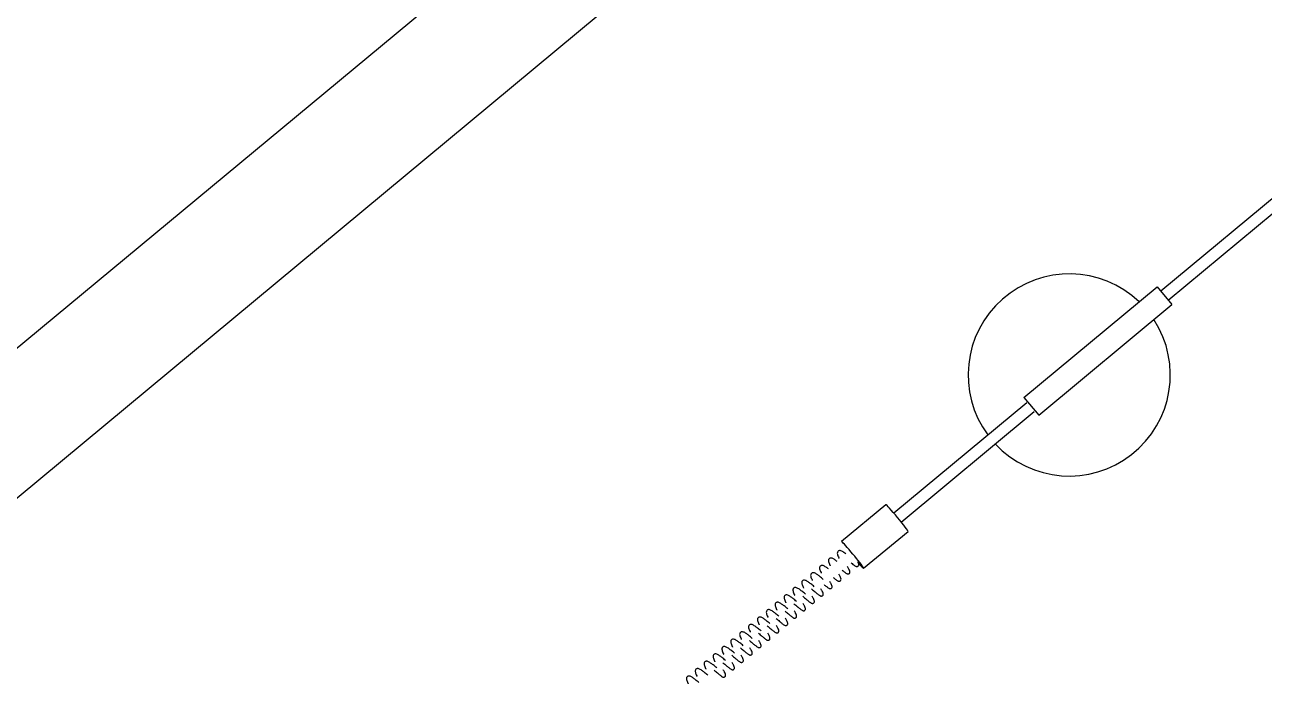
# Model space of a CAD drawing. Header units: millimetres. Extents: x 246416442 to 246896683, y 7418963194 to 7419503218.
# Drawn here: x 246845672 to 246847817, y 7419425257 to 7419426387 of the extents above; entities that cross this region are included whole.
import ezdxf

# ---------------------------------------------------------------- set-up
doc = ezdxf.new("R2010")
doc.units = ezdxf.units.MM
doc.linetypes.add('DASHED2', pattern=[9.525, 6.35, -3.175])
for name, color, linetype in [('L-ST-SHADE-SAIL', 5, 'DASHED2'), ('L-X-E-PLAY', 9, 'Continuous'), ('L-X-E-PLAY (FreeSpace)', 5, 'Continuous')]:
    doc.layers.add(name, color=color, linetype=linetype)

# ---------------------------------------------------------------- blocks, each defined once
blk = doc.blocks.new('Double Skyrider - Moduplay')
at = {"layer": 'L-X-E-PLAY', "lineweight": 25}
for p, q in [((-133058.2, -683031.3), (-133358, -683031.3)), ((-133358, -683071.3), (-133358, -683031.3)), ((-133058.2, -683071.3), (-133058.2, -683031.3)), ((-132655.8, -683021.3), (-132755.7, -683021.3)), ((-133358, -683041.3), (-152603.5, -683041.3)), ((-132757, -683041.3), (-133056, -683041.3)), ((-152603.5, -683061.3), (-133358, -683061.3)), ((-133058.2, -683071.3), (-133358, -683071.3)), ((-133056, -683061.3), (-132757, -683061.3)), ((-132755.7, -683081.3), (-132655.8, -683081.3))]:
    blk.add_line(p, q, dxfattribs=at)
for start, end in [(3.2782, 173.4309), (186.573, 356.7202)]:
    blk.add_arc((-133143.4, -683051.3), 175, start, end, dxfattribs=at)
for centre, start_param in [((-132755.7, -683051.3), 3.141593), ((-132655.8, -683051.3), 2.185019)]:
    blk.add_ellipse(centre, major_axis=(0, -30), ratio=0.04774, start_param=start_param, end_param=6.283185, dxfattribs=at)
for points, knots in [([(-132645.2, -683042.4), (-132645.4, -683040.9), (-132646.1, -683037.3), (-132646.8, -683034.3), (-132647.7, -683032.2), (-132648.6, -683031), (-132649.9, -683030.4), (-132651.4, -683030.2), (-132653.3, -683031.1), (-132654.5, -683033.4), (-132655, -683035.2), (-132655.3, -683036.5)], [0, 0, 0, 0, 0.140102, 0.373599, 0.442829, 0.521796, 0.567952, 0.613975, 0.6955, 0.832879, 1, 1, 1, 1]), ([(-132625.2, -683042.7), (-132625.4, -683041.1), (-132626.1, -683037.3), (-132626.8, -683034.3), (-132627.7, -683032.2), (-132628.6, -683031), (-132630, -683030.4), (-132631.4, -683030.2), (-132633.3, -683031.1), (-132634.5, -683033.4), (-132635.3, -683036.4), (-132635.9, -683039.5), (-132636.2, -683041.3)], [0, 0, 0, 0, 0.12569, 0.322201, 0.380465, 0.446924, 0.485768, 0.524502, 0.593113, 0.708731, 0.851121, 1, 1, 1, 1]), ([(-132605.1, -683043), (-132605.4, -683041.3), (-132606.1, -683037.4), (-132606.9, -683034.3), (-132607.7, -683032.2), (-132608.6, -683031), (-132610, -683030.4), (-132611.4, -683030.2), (-132613.4, -683031.1), (-132614.5, -683033.4), (-132615.3, -683036.4), (-132615.9, -683039.5), (-132616.2, -683041.3)], [0, 0, 0, 0, 0.133753, 0.328452, 0.386179, 0.452024, 0.490511, 0.528887, 0.596865, 0.711417, 0.852494, 1, 1, 1, 1]), ([(-132585.1, -683043.5), (-132585.4, -683041.6), (-132586.1, -683037.5), (-132586.9, -683034.3), (-132587.7, -683032.2), (-132588.7, -683031), (-132590, -683030.4), (-132591.4, -683030.2), (-132593.4, -683031.1), (-132594.6, -683033.4), (-132595.3, -683036.4), (-132595.9, -683039.5), (-132596.2, -683041.3)], [0, 0, 0, 0, 0.143182, 0.335762, 0.39286, 0.457989, 0.496057, 0.534015, 0.601253, 0.714559, 0.8541, 1, 1, 1, 1]), ([(-132563.7, -683051.3), (-132564, -683049.8), (-132564.4, -683047.4), (-132565.2, -683042.8), (-132566.1, -683037.5), (-132566.9, -683034.3), (-132567.7, -683032.2), (-132568.7, -683031), (-132570, -683030.4), (-132571.5, -683030.2), (-132573.4, -683031.1), (-132574.6, -683033.4), (-132575.4, -683036.4), (-132575.9, -683039.5), (-132576.3, -683041.3)], [0, 0, 0, 0, 0.080439, 0.15462, 0.279152, 0.441171, 0.489208, 0.544001, 0.576028, 0.607963, 0.664531, 0.759856, 0.877253, 1, 1, 1, 1]), ([(-132543.8, -683051.3), (-132544, -683049.8), (-132544.4, -683047.4), (-132545.2, -683042.8), (-132546.1, -683037.5), (-132546.9, -683034.3), (-132547.8, -683032.2), (-132548.7, -683031), (-132550.1, -683030.4), (-132551.5, -683030.2), (-132553.4, -683031.1), (-132554.6, -683033.4), (-132555.4, -683036.4), (-132556, -683039.5), (-132556.3, -683041.3)], [0, 0, 0, 0, 0.080439, 0.15462, 0.279152, 0.441171, 0.489208, 0.544001, 0.576028, 0.607963, 0.664531, 0.759856, 0.877253, 1, 1, 1, 1]), ([(-132523.8, -683051.3), (-132524, -683049.8), (-132524.5, -683047.4), (-132525.3, -683042.8), (-132526.2, -683037.5), (-132526.9, -683034.3), (-132527.8, -683032.2), (-132528.7, -683031), (-132530.1, -683030.4), (-132531.5, -683030.2), (-132533.4, -683031.1), (-132534.6, -683033.4), (-132535.4, -683036.4), (-132536, -683039.5), (-132536.3, -683041.3)], [0, 0, 0, 0, 0.0804388, 0.15462, 0.2791519, 0.4411707, 0.489208, 0.5440015, 0.5760281, 0.6079632, 0.6645312, 0.7598557, 0.8772531, 1, 1, 1, 1]), ([(-132503.8, -683051.3), (-132504.1, -683049.8), (-132504.5, -683047.4), (-132505.3, -683042.8), (-132506.2, -683037.5), (-132507, -683034.3), (-132507.8, -683032.2), (-132508.8, -683031), (-132510.1, -683030.4), (-132511.5, -683030.2), (-132513.5, -683031.1), (-132514.6, -683033.4), (-132515.4, -683036.4), (-132516, -683039.5), (-132516.3, -683041.3)], [0, 0, 0, 0, 0.080439, 0.15462, 0.279152, 0.441171, 0.489208, 0.544001, 0.576028, 0.607963, 0.664531, 0.759856, 0.877253, 1, 1, 1, 1]), ([(-132483.8, -683051.3), (-132484.1, -683049.8), (-132484.5, -683047.4), (-132485.3, -683042.8), (-132486.2, -683037.5), (-132487, -683034.3), (-132487.8, -683032.2), (-132488.8, -683031), (-132490.1, -683030.4), (-132491.6, -683030.2), (-132493.5, -683031.1), (-132494.7, -683033.4), (-132495.4, -683036.4), (-132496, -683039.5), (-132496.4, -683041.3)], [0, 0, 0, 0, 0.0804388, 0.15462, 0.2791519, 0.4411707, 0.489208, 0.5440015, 0.5760281, 0.6079632, 0.6645312, 0.7598557, 0.8772531, 1, 1, 1, 1]), ([(-132463.9, -683051.3), (-132464.1, -683049.8), (-132464.5, -683047.4), (-132465.3, -683042.8), (-132466.2, -683037.5), (-132467, -683034.3), (-132467.9, -683032.2), (-132468.8, -683031), (-132470.2, -683030.4), (-132471.6, -683030.2), (-132473.5, -683031.1), (-132474.7, -683033.4), (-132475.5, -683036.4), (-132476.1, -683039.5), (-132476.4, -683041.3)], [0, 0, 0, 0, 0.080439, 0.15462, 0.279152, 0.441171, 0.489208, 0.544001, 0.576028, 0.607963, 0.664531, 0.759856, 0.877253, 1, 1, 1, 1]), ([(-132443.9, -683051.3), (-132444.1, -683049.8), (-132444.6, -683047.4), (-132445.4, -683042.8), (-132446.3, -683037.5), (-132447, -683034.3), (-132447.9, -683032.2), (-132448.8, -683031), (-132450.2, -683030.4), (-132451.6, -683030.2), (-132453.5, -683031.1), (-132454.7, -683033.4), (-132455.5, -683036.4), (-132456.1, -683039.5), (-132456.4, -683041.3)], [0, 0, 0, 0, 0.080439, 0.15462, 0.279152, 0.441171, 0.489208, 0.544001, 0.576028, 0.607963, 0.664531, 0.759856, 0.877253, 1, 1, 1, 1]), ([(-132423.9, -683051.3), (-132424.2, -683049.8), (-132424.6, -683047.4), (-132425.4, -683042.8), (-132426.3, -683037.5), (-132427.1, -683034.3), (-132427.9, -683032.2), (-132428.9, -683031), (-132430.2, -683030.4), (-132431.6, -683030.2), (-132433.6, -683031.1), (-132434.7, -683033.4), (-132435.5, -683036.4), (-132436.1, -683039.5), (-132436.4, -683041.3)], [0, 0, 0, 0, 0.080439, 0.15462, 0.279152, 0.441171, 0.489208, 0.544001, 0.576028, 0.607963, 0.664531, 0.759856, 0.877253, 1, 1, 1, 1]), ([(-132403.9, -683051.3), (-132404.2, -683049.8), (-132404.6, -683047.4), (-132405.4, -683042.8), (-132406.3, -683037.5), (-132407.1, -683034.3), (-132407.9, -683032.2), (-132408.9, -683031), (-132410.2, -683030.4), (-132411.6, -683030.2), (-132413.6, -683031.1), (-132414.8, -683033.4), (-132415.5, -683036.4), (-132416.1, -683039.5), (-132416.5, -683041.3)], [0, 0, 0, 0, 0.080439, 0.15462, 0.279152, 0.441171, 0.489208, 0.544001, 0.576028, 0.607963, 0.664531, 0.759856, 0.877253, 1, 1, 1, 1]), ([(-132383.9, -683051.3), (-132384.2, -683049.8), (-132384.6, -683047.4), (-132385.4, -683042.8), (-132386.3, -683037.5), (-132387.1, -683034.3), (-132388, -683032.2), (-132388.9, -683031), (-132390.2, -683030.4), (-132391.7, -683030.2), (-132393.6, -683031.1), (-132394.8, -683033.4), (-132395.6, -683036.4), (-132396.2, -683039.5), (-132396.5, -683041.3)], [0, 0, 0, 0, 0.0804388, 0.15462, 0.2791519, 0.4411707, 0.489208, 0.5440015, 0.5760281, 0.6079632, 0.6645312, 0.7598557, 0.8772531, 1, 1, 1, 1]), ([(-132364, -683051.3), (-132364.2, -683049.8), (-132364.6, -683047.4), (-132365.4, -683042.8), (-132366.4, -683037.5), (-132367.1, -683034.3), (-132368, -683032.2), (-132368.9, -683031), (-132370.3, -683030.4), (-132371.7, -683030.2), (-132373.6, -683031.1), (-132374.8, -683033.4), (-132375.6, -683036.4), (-132376.2, -683039.5), (-132376.5, -683041.3)], [0, 0, 0, 0, 0.080439, 0.15462, 0.279152, 0.441171, 0.489208, 0.544001, 0.576028, 0.607963, 0.664531, 0.759856, 0.877253, 1, 1, 1, 1]), ([(-132344, -683051.3), (-132344.2, -683049.8), (-132344.7, -683047.4), (-132345.5, -683042.8), (-132346.4, -683037.5), (-132347.1, -683034.3), (-132348, -683032.2), (-132348.9, -683031), (-132350.3, -683030.4), (-132351.7, -683030.2), (-132353.7, -683031.1), (-132354.8, -683033.4), (-132355.6, -683036.4), (-132356.2, -683039.5), (-132356.5, -683041.3)], [0, 0, 0, 0, 0.080439, 0.15462, 0.279152, 0.441171, 0.489208, 0.544001, 0.576028, 0.607963, 0.664531, 0.759856, 0.877253, 1, 1, 1, 1]), ([(-132589.7, -683051.3), (-132589.5, -683052.8), (-132589, -683055.2), (-132588.1, -683059.8), (-132586.8, -683065.2), (-132585.4, -683069.1), (-132583.6, -683071.6), (-132581.4, -683072.4), (-132579.5, -683072.2), (-132577.1, -683070.7), (-132575.6, -683067.4), (-132574.5, -683063.6), (-132574.1, -683061.9), (-132574, -683061.4)], [0, 0, 0, 0, 0.0790686, 0.1521622, 0.2752956, 0.4368201, 0.5316314, 0.5842744, 0.6415454, 0.7025247, 0.8764978, 0.969875, 1, 1, 1, 1]), ([(-132569.7, -683051.3), (-132569.5, -683052.8), (-132569.1, -683055.2), (-132568.1, -683059.8), (-132566.9, -683065.2), (-132565.4, -683069.1), (-132563.6, -683071.6), (-132561.4, -683072.4), (-132559.6, -683072.2), (-132557.2, -683070.7), (-132555.6, -683067.4), (-132554.6, -683063.6), (-132554.1, -683061.9), (-132554, -683061.4)], [0, 0, 0, 0, 0.0790686, 0.1521622, 0.2752956, 0.4368201, 0.5316314, 0.5842744, 0.6415454, 0.7025247, 0.8764978, 0.969875, 1, 1, 1, 1]), ([(-132549.8, -683051.3), (-132549.5, -683052.8), (-132549.1, -683055.2), (-132548.1, -683059.8), (-132546.9, -683065.2), (-132545.5, -683069.1), (-132543.6, -683071.6), (-132541.4, -683072.4), (-132539.6, -683072.2), (-132537.2, -683070.7), (-132535.7, -683067.4), (-132534.6, -683063.6), (-132534.2, -683061.9), (-132534.1, -683061.4)], [0, 0, 0, 0, 0.0790686, 0.1521622, 0.2752956, 0.4368201, 0.5316314, 0.5842744, 0.6415454, 0.7025247, 0.8764978, 0.969875, 1, 1, 1, 1]), ([(-132529.8, -683051.3), (-132529.5, -683052.8), (-132529.1, -683055.2), (-132528.2, -683059.8), (-132526.9, -683065.2), (-132525.5, -683069.1), (-132523.6, -683071.6), (-132521.5, -683072.4), (-132519.6, -683072.2), (-132517.2, -683070.7), (-132515.7, -683067.4), (-132514.6, -683063.6), (-132514.2, -683061.9), (-132514.1, -683061.4)], [0, 0, 0, 0, 0.079069, 0.152162, 0.275296, 0.43682, 0.531631, 0.584274, 0.641545, 0.702525, 0.876498, 0.969875, 1, 1, 1, 1]), ([(-132509.8, -683051.3), (-132509.5, -683052.8), (-132509.1, -683055.2), (-132508.2, -683059.8), (-132506.9, -683065.2), (-132505.5, -683069.1), (-132503.7, -683071.6), (-132501.5, -683072.4), (-132499.6, -683072.2), (-132497.2, -683070.7), (-132495.7, -683067.4), (-132494.6, -683063.6), (-132494.2, -683061.9), (-132494.1, -683061.4)], [0, 0, 0, 0, 0.0790686, 0.1521622, 0.2752956, 0.4368201, 0.5316314, 0.5842744, 0.6415454, 0.7025247, 0.8764978, 0.969875, 1, 1, 1, 1]), ([(-132489.8, -683051.3), (-132489.6, -683052.8), (-132489.1, -683055.2), (-132488.2, -683059.8), (-132487, -683065.2), (-132485.5, -683069.1), (-132483.7, -683071.6), (-132481.5, -683072.4), (-132479.7, -683072.2), (-132477.3, -683070.7), (-132475.7, -683067.4), (-132474.7, -683063.6), (-132474.2, -683061.9), (-132474.1, -683061.4)], [0, 0, 0, 0, 0.079069, 0.152162, 0.275296, 0.43682, 0.531631, 0.584274, 0.641545, 0.702525, 0.876498, 0.969875, 1, 1, 1, 1]), ([(-132469.9, -683051.3), (-132469.6, -683052.8), (-132469.2, -683055.2), (-132468.2, -683059.8), (-132467, -683065.2), (-132465.6, -683069.1), (-132463.7, -683071.6), (-132461.5, -683072.4), (-132459.7, -683072.2), (-132457.3, -683070.7), (-132455.8, -683067.4), (-132454.7, -683063.6), (-132454.2, -683061.9), (-132454.1, -683061.4)], [0, 0, 0, 0, 0.0790686, 0.1521622, 0.2752956, 0.4368201, 0.5316314, 0.5842744, 0.6415454, 0.7025247, 0.8764978, 0.969875, 1, 1, 1, 1]), ([(-132449.9, -683051.3), (-132449.6, -683052.8), (-132449.2, -683055.2), (-132448.3, -683059.8), (-132447, -683065.2), (-132445.6, -683069.1), (-132443.7, -683071.6), (-132441.5, -683072.4), (-132439.7, -683072.2), (-132437.3, -683070.7), (-132435.8, -683067.4), (-132434.7, -683063.6), (-132434.3, -683061.9), (-132434.2, -683061.4)], [0, 0, 0, 0, 0.079069, 0.152162, 0.275296, 0.43682, 0.531631, 0.584274, 0.641545, 0.702525, 0.876498, 0.969875, 1, 1, 1, 1]), ([(-132429.9, -683051.3), (-132429.6, -683052.8), (-132429.2, -683055.2), (-132428.3, -683059.8), (-132427, -683065.2), (-132425.6, -683069.1), (-132423.7, -683071.6), (-132421.6, -683072.4), (-132419.7, -683072.2), (-132417.3, -683070.7), (-132415.8, -683067.4), (-132414.7, -683063.6), (-132414.3, -683061.9), (-132414.2, -683061.4)], [0, 0, 0, 0, 0.079069, 0.152162, 0.275296, 0.43682, 0.531631, 0.584274, 0.641545, 0.702525, 0.876498, 0.969875, 1, 1, 1, 1]), ([(-132409.9, -683051.3), (-132409.7, -683052.8), (-132409.2, -683055.2), (-132408.3, -683059.8), (-132407, -683065.2), (-132405.6, -683069.1), (-132403.8, -683071.6), (-132401.6, -683072.4), (-132399.8, -683072.2), (-132397.4, -683070.7), (-132395.8, -683067.4), (-132394.7, -683063.6), (-132394.3, -683061.9), (-132394.2, -683061.4)], [0, 0, 0, 0, 0.079069, 0.152162, 0.275296, 0.43682, 0.531631, 0.584274, 0.641545, 0.702525, 0.876498, 0.969875, 1, 1, 1, 1]), ([(-132389.9, -683051.3), (-132389.7, -683052.8), (-132389.3, -683055.2), (-132388.3, -683059.8), (-132387.1, -683065.2), (-132385.6, -683069.1), (-132383.8, -683071.6), (-132381.6, -683072.4), (-132379.8, -683072.2), (-132377.4, -683070.7), (-132375.9, -683067.4), (-132374.8, -683063.6), (-132374.3, -683061.9), (-132374.2, -683061.4)], [0, 0, 0, 0, 0.079069, 0.152162, 0.275296, 0.43682, 0.531631, 0.584274, 0.641545, 0.702525, 0.876498, 0.969875, 1, 1, 1, 1]), ([(-132370, -683051.3), (-132369.7, -683052.8), (-132369.3, -683055.2), (-132368.3, -683059.8), (-132367.1, -683065.2), (-132365.7, -683069.1), (-132363.8, -683071.6), (-132361.6, -683072.4), (-132359.8, -683072.2), (-132357.4, -683070.7), (-132355.9, -683067.4), (-132354.8, -683063.6), (-132354.4, -683061.9), (-132354.3, -683061.4)], [0, 0, 0, 0, 0.079069, 0.152162, 0.275296, 0.43682, 0.531631, 0.584274, 0.641545, 0.702525, 0.876498, 0.969875, 1, 1, 1, 1]), ([(-132350, -683051.3), (-132349.7, -683052.8), (-132349.3, -683055.2), (-132348.4, -683059.8), (-132347.1, -683065.2), (-132345.7, -683069.1), (-132343.8, -683071.6), (-132341.7, -683072.4), (-132339.8, -683072.2), (-132337.4, -683070.7), (-132335.9, -683067.4), (-132334.8, -683063.6), (-132334.4, -683061.9), (-132334.3, -683061.4)], [0, 0, 0, 0, 0.079069, 0.152162, 0.275296, 0.43682, 0.531631, 0.584274, 0.641545, 0.702525, 0.876498, 0.969875, 1, 1, 1, 1]), ([(-132330, -683051.3), (-132329.8, -683052.8), (-132329.3, -683055.2), (-132328.4, -683059.8), (-132327.1, -683065.2), (-132325.7, -683069.1), (-132323.9, -683071.6), (-132321.7, -683072.4), (-132319.8, -683072.2), (-132317.4, -683070.7), (-132315.9, -683067.4), (-132314.8, -683063.6), (-132314.4, -683061.9), (-132314.3, -683061.4)], [0, 0, 0, 0, 0.0790686, 0.1521622, 0.2752956, 0.4368201, 0.5316314, 0.5842744, 0.6415454, 0.7025247, 0.8764978, 0.969875, 1, 1, 1, 1]), ([(-132310, -683051.3), (-132309.8, -683052.8), (-132309.3, -683055.2), (-132308.4, -683059.8), (-132307.2, -683065.2), (-132305.7, -683069.1), (-132303.9, -683071.6), (-132301.7, -683072.4), (-132299.9, -683072.2), (-132297.5, -683070.7), (-132295.9, -683067.4), (-132294.9, -683063.6), (-132294.4, -683061.9), (-132294.3, -683061.4)], [0, 0, 0, 0, 0.079069, 0.152162, 0.275296, 0.43682, 0.531631, 0.584274, 0.641545, 0.702525, 0.876498, 0.969875, 1, 1, 1, 1]), ([(-132648, -683060.1), (-132647.6, -683061.6), (-132646.7, -683065.4), (-132645.4, -683069.1), (-132643.5, -683071.6), (-132641.3, -683072.4), (-132639.5, -683072.2), (-132637.1, -683070.7), (-132635.6, -683067.4), (-132634.5, -683063.6), (-132634, -683061.9), (-132633.9, -683061.4)], [0, 0, 0, 0, 0.12097, 0.316891, 0.431892, 0.495746, 0.565213, 0.639178, 0.850198, 0.96346, 1, 1, 1, 1]), ([(-132628, -683059.7), (-132627.7, -683061.4), (-132626.7, -683065.3), (-132625.4, -683069.1), (-132623.5, -683071.6), (-132621.3, -683072.4), (-132619.5, -683072.2), (-132617.1, -683070.7), (-132615.6, -683067.4), (-132614.5, -683063.6), (-132614.1, -683061.9), (-132614, -683061.4)], [0, 0, 0, 0, 0.1283232, 0.3226054, 0.4366447, 0.4999639, 0.5688497, 0.6421958, 0.8514512, 0.9637655, 1, 1, 1, 1]), ([(-132608.2, -683059.3), (-132607.8, -683061.2), (-132606.8, -683065.3), (-132605.4, -683069.1), (-132603.5, -683071.6), (-132601.4, -683072.4), (-132599.5, -683072.2), (-132597.1, -683070.7), (-132595.6, -683067.4), (-132594.5, -683063.6), (-132594.1, -683061.9), (-132594, -683061.4)], [0, 0, 0, 0, 0.136877, 0.329252, 0.442173, 0.50487, 0.57308, 0.645707, 0.852909, 0.964121, 1, 1, 1, 1])]:
    blk.add_open_spline(points, degree=3, knots=knots, dxfattribs=at)
at = {"layer": 'L-X-E-PLAY (FreeSpace)', "color": 253, "lineweight": 25}
for p, q in [((-151281.3, -684051.3), (-129536.9, -684051.3)), ((-129536.9, -684251.3), (-151281.3, -684251.3))]:
    blk.add_line(p, q, dxfattribs=at)

msp = doc.modelspace()

# ---------------------------------------------------------------- linework, layer by layer
at = {"layer": 'L-ST-SHADE-SAIL', "ltscale": 0.5, "const_width": 100, "flags": 128}
msp.add_lwpolyline([(246850735.6, 7419425138.6, -0.185051), (246846025.4, 7419430862, -0.142515), (246837462.7, 7419424554.7, -0.100603), (246846264.8, 7419419399.1, -0.197368), (246850735.6, 7419425138.6, 24.185164)], format="xyb", dxfattribs=at)

# ---------------------------------------------------------------- block references
at = {"layer": 'L-X-E-PLAY', "rotation": 219.7286644497561}
msp.add_blockref('Double Skyrider - Moduplay', (247181655.6, 7418815360.8), dxfattribs=at)

doc.saveas('drawing.dxf')
